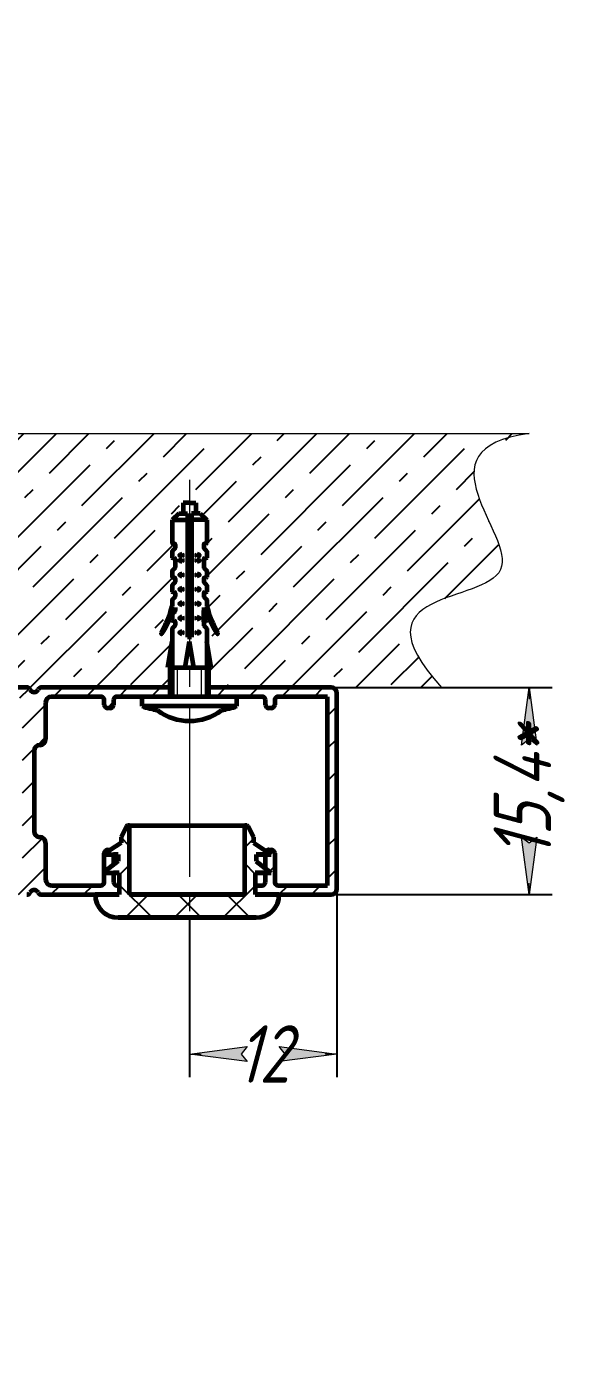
# Model space of a CAD drawing. Header units: millimetres. Extents: x 0 to 841, y 0 to 594.
# Drawn here: x 497.3 to 544.1, y 0 to 116.6 of the extents above; entities that cross this region are included whole.
import ezdxf

# ---------------------------------------------------------------- set-up
doc = ezdxf.new("R2010")
doc.units = ezdxf.units.MM
for name, pattern in [('K5LT_AXLED', [19.5, 15, -1.5, 1.5, -1.5]), ('K5LT_BASIC', [0]), ('K5LT_THIN', [0])]:
    doc.linetypes.add(name, pattern=pattern)
doc.layers.add('Системный слой', color=7, linetype='Continuous')
doc.layers.add('Системный слой (1)', color=7, linetype='Continuous', true_color=0x909090)
doc.styles.add('KDIMTEXTSTYLE', font='GOST_AU.SHX', dxfattribs={"width": 0.96, "oblique": 15, "height": 5})
doc.dimstyles.new('KDIMSTYLE (1.00)', dxfattribs={"dimtxt": 5, "dimasz": 1, "dimexe": 2, "dimexo": 0, "dimgap": 1, "dimtad": 1, "dimtxsty": 'KDIMTEXTSTYLE', "dimsah": 1, "dimcen": 0, "dimdle": 1, "dimadec": 0, "dimazin": 0, "dimtfac": 0.667, "dimtmove": 0, "dimatfit": 3, "dimfxl": 1, "dimtvp": 1, "dimtolj": 1, "dimtzin": 0, "dimarcsym": 0})

# ---------------------------------------------------------------- blocks, each defined once
blk = doc.blocks.new('KDIMARROW_01')
at = {"layer": 'Системный слой'}
blk.add_hatch(color=0, dxfattribs=at).paths.add_polyline_path([(0, 0), (-5, 0.66), (-4.5, 0), (-5, -0.66)])
at = {"layer": 'Системный слой', "color": 0, "linetype": 'K5LT_THIN', "lineweight": 18}
for p, q in [((-4.5, 0), (-5, 0.66)), ((-5, 0.66), (0, 0)), ((0, 0), (-5, -0.66)), ((-5, -0.66), (-4.5, 0))]:
    blk.add_line(p, q, dxfattribs=at)
at = {"layer": 'Системный слой (1)', "color": 0, "linetype": 'K5LT_THIN', "lineweight": 18}
blk.add_line((0, 0), (-1, 0), dxfattribs=at)

msp = doc.modelspace()

# ---------------------------------------------------------------- hatches: boundary and pattern name
at = {"layer": 'Системный слой (1)'}
h = msp.add_hatch(dxfattribs=at)
h.set_pattern_fill('Бетон', angle=45, style=0, pattern_type=0)
h.set_pattern_definition([(45, (0, 0), (-2.828427, 2.828427), [11, -5]), (45, (9.1924, 9.1924), (-2.828427, 2.828427), [1, -15]), (45, (4.2426, 7.071), (-2.828427, 2.828427), [11, -5]), (45, (13.435, 16.2635), (-2.828427, 2.828427), [1, -15])])
h.paths.add_polyline_path([(498.5232, 59.1503), (509.7032, 59.1503), (509.7032, 60.8849), (509.5157, 60.8849), (509.8907, 63.1503), (509.8907, 64.2764), (509.9017, 64.303), (510.1313, 64.5325), (510.1532, 64.5855), (510.1532, 64.8545), (510.1313, 64.9075), (510.0782, 64.9295), (509.9282, 64.9295), (509.9017, 64.9405), (509.8907, 64.967), (509.8907, 65.4768), (509.0007, 63.835), (508.9724, 63.8154), (508.9385, 63.8216), (508.9189, 63.8499), (508.9234, 63.881), (509.8907, 66.22), (509.8907, 66.7825), (509.9017, 66.809), (510.1313, 67.0386), (510.1532, 67.0916), (510.1532, 67.3605), (510.1313, 67.4136), (510.0782, 67.4355), (509.9282, 67.4355), (509.9017, 67.4465), (509.8907, 67.473), (509.8907, 68.0355), (509.9017, 68.0621), (510.1313, 68.2916), (510.1532, 68.3446), (510.1532, 68.6136), (510.1313, 68.6666), (510.0782, 68.6886), (509.9282, 68.6886), (509.9017, 68.6996), (509.8907, 68.7261), (509.8907, 69.2886), (509.9017, 69.3151), (510.1313, 69.5446), (510.1532, 69.5977), (510.1532, 69.8666), (510.1532, 70.3168), (510.1313, 70.3698), (510.0782, 70.3918), (509.9282, 70.3918), (509.9017, 70.4028), (509.8907, 70.4293), (509.8907, 70.9918), (509.9017, 71.0183), (510.1313, 71.2478), (510.1532, 71.3009), (510.1532, 71.5698), (510.1313, 71.6228), (510.0782, 71.6448), (509.9282, 71.6448), (509.9017, 71.6558), (509.8907, 71.6823), (509.8907, 73.7073), (510.4532, 74.2698), (510.8282, 74.2698), (510.8282, 75.2073), (511.3907, 75.2073), (511.9532, 75.2073), (511.9532, 74.2698), (512.3282, 74.2698), (512.8907, 73.7073), (512.8907, 71.6823), (512.8798, 71.6558), (512.8532, 71.6448), (512.7032, 71.6448), (512.6502, 71.6228), (512.6282, 71.5698), (512.6282, 71.3009), (512.6502, 71.2478), (512.8798, 71.0183), (512.8907, 70.9918), (512.8907, 70.4293), (512.8798, 70.4028), (512.8532, 70.3918), (512.7032, 70.3918), (512.6502, 70.3698), (512.6282, 70.3168), (512.6282, 69.8666), (512.6282, 69.5977), (512.6502, 69.5446), (512.8798, 69.3151), (512.8907, 69.2886), (512.8907, 68.7261), (512.8798, 68.6996), (512.8532, 68.6886), (512.7032, 68.6886), (512.6502, 68.6666), (512.6282, 68.6136), (512.6282, 68.3446), (512.6502, 68.2916), (512.8798, 68.0621), (512.8907, 68.0355), (512.8907, 67.473), (512.8798, 67.4465), (512.8532, 67.4355), (512.7032, 67.4355), (512.6502, 67.4136), (512.6282, 67.3605), (512.6282, 67.0916), (512.6502, 67.0386), (512.8798, 66.809), (512.8907, 66.7825), (512.8907, 66.22), (513.8581, 63.881), (513.8618, 63.8468), (513.8402, 63.8199), (513.806, 63.8162), (513.7808, 63.835), (512.8907, 65.4768), (512.8907, 64.967), (512.8798, 64.9405), (512.8532, 64.9295), (512.7032, 64.9295), (512.6502, 64.9075), (512.6282, 64.8545), (512.6282, 64.5855), (512.6502, 64.5325), (512.8798, 64.303), (512.8907, 64.2764), (512.8907, 63.1503), (513.2657, 60.8849), (513.0782, 60.8849), (513.0782, 59.1503), (523.6907, 59.1503), (533.2927, 59.1503), (531.3585, 61.659), (530.5878, 63.7015), (531.0303, 65.3119), (532.7057, 66.5282), (533.8074, 66.9799), (534.3927, 67.1876), (534.7113, 67.2968), (534.9677, 67.384), (535.299, 67.4974), (535.7711, 67.6633), (536.4404, 67.919), (537.3279, 68.342), (538.2659, 69.1355), (538.4511, 69.4911), (538.5079, 69.6844), (538.5555, 70.1006), (538.4263, 71.0363), (537.8771, 72.552), (537.5087, 73.3744), (537.3038, 73.8218), (537.1622, 74.1334), (537.0057, 74.4847), (536.7971, 74.9732), (536.5221, 75.686), (536.2189, 76.7263), (536.131, 78.1902), (537.2535, 80.0193), (539.8382, 81.0439), (540.8947, 81.2231), (471.5907, 81.2231), (471.5907, 59.1503), (472.0907, 59.1503), (497.2583, 59.1503), (497.4704, 59.0625), (497.5293, 58.9789), (497.7564, 58.7736), (498.0622, 58.7889), (498.2521, 58.9789), (498.4225, 59.1329)])
h = msp.add_hatch(dxfattribs=at)
h.set_pattern_fill('Металл', angle=45, style=0, pattern_type=0)
h.set_pattern_definition([(45, (0, 0), (-1.4142136, 1.4142136), [])])
edge = h.paths.add_edge_path()
edge.add_line((497.8907, 53.6503), (498.0372, 54.0039))
edge.add_line((498.0372, 54.0039), (498.3907, 54.1503))
edge.add_line((498.3907, 54.1503), (498.7443, 54.2968))
edge.add_line((498.7443, 54.2968), (498.8907, 54.6503))
edge.add_line((498.8907, 54.6503), (498.8907, 57.8503))
edge.add_line((498.8907, 57.8503), (499.0372, 58.2039))
edge.add_line((499.0372, 58.2039), (499.3907, 58.3503))
edge.add_line((499.3907, 58.3503), (503.6907, 58.3503))
edge.add_line((503.6907, 58.3503), (503.9029, 58.2625))
edge.add_line((503.9029, 58.2625), (503.9907, 58.0503))
edge.add_line((503.9907, 58.0503), (503.9907, 57.6503))
edge.add_line((503.9907, 57.6503), (504.0786, 57.4382))
edge.add_line((504.0786, 57.4382), (504.2907, 57.3503))
edge.add_line((504.2907, 57.3503), (504.4907, 57.3503))
edge.add_line((504.4907, 57.3503), (504.7029, 57.4382))
edge.add_line((504.7029, 57.4382), (504.7907, 57.6503))
edge.add_line((504.7907, 57.6503), (504.7907, 58.0503))
edge.add_line((504.7907, 58.0503), (504.8786, 58.2625))
edge.add_line((504.8786, 58.2625), (505.0907, 58.3503))
edge.add_line((505.0907, 58.3503), (509.7032, 58.3503))
edge.add_line((509.7032, 58.3503), (509.7032, 59.1503))
edge.add_line((509.7032, 59.1503), (498.5232, 59.1503))
edge.add_line((498.5232, 59.1503), (498.3111, 59.0625))
edge.add_line((498.3111, 59.0625), (498.2521, 58.9789))
edge.add_line((498.2521, 58.9789), (498.0251, 58.7736))
edge.add_line((498.0251, 58.7736), (497.7193, 58.7889))
edge.add_line((497.7193, 58.7889), (497.5293, 58.9789))
edge.add_line((497.5293, 58.9789), (497.359, 59.1329))
edge.add_line((497.359, 59.1329), (497.2583, 59.1503))
edge.add_line((497.2583, 59.1503), (472.0907, 59.1503))
edge.add_line((472.0907, 59.1503), (471.7372, 59.0039))
edge.add_line((471.7372, 59.0039), (471.5907, 58.6503))
edge.add_line((471.5907, 58.6503), (471.5907, 56.8503))
edge.add_line((471.5907, 56.8503), (471.7372, 56.4968))
edge.add_line((471.7372, 56.4968), (472.0907, 56.3503))
edge.add_line((472.0907, 56.3503), (473.2907, 56.3503))
edge.add_line((473.2907, 56.3503), (473.5029, 56.4382))
edge.add_line((473.5029, 56.4382), (473.5907, 56.6503))
edge.add_line((473.5907, 56.6503), (473.5907, 56.8503))
edge.add_line((473.5907, 56.8503), (473.5029, 57.0625))
edge.add_line((473.5029, 57.0625), (473.2907, 57.1503))
edge.add_line((473.2907, 57.1503), (472.3907, 57.1503))
edge.add_line((472.3907, 57.1503), (472.3907, 58.3503))
edge.add_line((472.3907, 58.3503), (472.6907, 58.3503))
edge.add_line((472.6907, 58.3503), (477.4907, 58.3503))
edge.add_line((477.4907, 58.3503), (477.7907, 58.3503))
edge.add_line((477.7907, 58.3503), (477.7907, 57.1503))
edge.add_line((477.7907, 57.1503), (476.8907, 57.1503))
edge.add_line((476.8907, 57.1503), (476.6786, 57.0625))
edge.add_line((476.6786, 57.0625), (476.5907, 56.8503))
edge.add_line((476.5907, 56.8503), (476.5907, 56.6503))
edge.add_line((476.5907, 56.6503), (476.6786, 56.4382))
edge.add_line((476.6786, 56.4382), (476.8907, 56.3503))
edge.add_line((476.8907, 56.3503), (478.0907, 56.3503))
edge.add_line((478.0907, 56.3503), (478.4443, 56.4968))
edge.add_line((478.4443, 56.4968), (478.5907, 56.8503))
edge.add_line((478.5907, 56.8503), (478.5907, 58.3503))
edge.add_line((478.5907, 58.3503), (496.3907, 58.3503))
edge.add_line((496.3907, 58.3503), (496.7443, 58.2039))
edge.add_line((496.7443, 58.2039), (496.8907, 57.8503))
edge.add_line((496.8907, 57.8503), (496.8907, 42.4503))
edge.add_line((496.8907, 42.4503), (496.7443, 42.0968))
edge.add_line((496.7443, 42.0968), (496.3907, 41.9503))
edge.add_line((496.3907, 41.9503), (478.5907, 41.9503))
edge.add_line((478.5907, 41.9503), (478.5907, 43.4503))
edge.add_line((478.5907, 43.4503), (478.4443, 43.8039))
edge.add_line((478.4443, 43.8039), (478.0907, 43.9503))
edge.add_line((478.0907, 43.9503), (476.8907, 43.9503))
edge.add_line((476.8907, 43.9503), (476.6786, 43.8625))
edge.add_line((476.6786, 43.8625), (476.5907, 43.6503))
edge.add_line((476.5907, 43.6503), (476.5907, 43.4503))
edge.add_line((476.5907, 43.4503), (476.6786, 43.2382))
edge.add_line((476.6786, 43.2382), (476.8907, 43.1503))
edge.add_line((476.8907, 43.1503), (477.7907, 43.1503))
edge.add_line((477.7907, 43.1503), (477.7907, 41.9503))
edge.add_line((477.7907, 41.9503), (477.4907, 41.9503))
edge.add_line((477.4907, 41.9503), (472.6907, 41.9503))
edge.add_line((472.6907, 41.9503), (472.3907, 41.9503))
edge.add_line((472.3907, 41.9503), (472.3907, 43.1503))
edge.add_line((472.3907, 43.1503), (473.2907, 43.1503))
edge.add_line((473.2907, 43.1503), (473.5029, 43.2382))
edge.add_line((473.5029, 43.2382), (473.5907, 43.4503))
edge.add_line((473.5907, 43.4503), (473.5907, 43.6503))
edge.add_line((473.5907, 43.6503), (473.5029, 43.8625))
edge.add_line((473.5029, 43.8625), (473.2907, 43.9503))
edge.add_line((473.2907, 43.9503), (472.0907, 43.9503))
edge.add_line((472.0907, 43.9503), (471.7372, 43.8039))
edge.add_line((471.7372, 43.8039), (471.5907, 43.4503))
edge.add_line((471.5907, 43.4503), (471.5907, 41.6503))
edge.add_line((471.5907, 41.6503), (471.7372, 41.2968))
edge.add_line((471.7372, 41.2968), (472.0907, 41.1503))
edge.add_line((472.0907, 41.1503), (497.2583, 41.1503))
edge.add_line((497.2583, 41.1503), (497.4704, 41.2382))
edge.add_line((497.4704, 41.2382), (497.5293, 41.3218))
edge.add_line((497.5293, 41.3218), (497.7564, 41.5271))
edge.add_line((497.7564, 41.5271), (498.0622, 41.5117))
edge.add_line((498.0622, 41.5117), (498.2521, 41.3218))
edge.add_line((498.2521, 41.3218), (498.4225, 41.1678))
edge.add_line((498.4225, 41.1678), (498.5232, 41.1503))
edge.add_line((498.5232, 41.1503), (503.1907, 41.1503))
edge.add_line((503.1907, 41.1503), (505.2907, 41.1503))
edge.add_line((505.2907, 41.1503), (505.2907, 41.9503))
edge.add_line((505.2907, 41.9503), (505.0907, 41.9503))
edge.add_line((505.0907, 41.9503), (504.8786, 42.0382))
edge.add_line((504.8786, 42.0382), (504.7907, 42.2503))
edge.add_line((504.7907, 42.2503), (504.7907, 43.0503))
edge.add_line((504.7907, 43.0503), (503.9907, 43.0503))
edge.add_line((503.9907, 43.0503), (503.9907, 42.2503))
edge.add_line((503.9907, 42.2503), (503.9029, 42.0382))
edge.add_line((503.9029, 42.0382), (503.6907, 41.9503))
edge.add_line((503.6907, 41.9503), (499.3907, 41.9503))
edge.add_line((499.3907, 41.9503), (499.0372, 42.0968))
edge.add_line((499.0372, 42.0968), (498.8907, 42.4503))
edge.add_line((498.8907, 42.4503), (498.8907, 45.6503))
edge.add_line((498.8907, 45.6503), (498.7443, 46.0039))
edge.add_line((498.7443, 46.0039), (498.3907, 46.1503))
edge.add_line((498.3907, 46.1503), (498.0372, 46.2968))
edge.add_line((498.0372, 46.2968), (497.8907, 46.6503))
edge.add_line((497.8907, 46.6503), (497.8907, 53.6503))
edge = h.paths.add_edge_path()
edge.add_line((518.7907, 58.0503), (518.8786, 58.2625))
edge.add_line((518.8786, 58.2625), (519.0907, 58.3503))
edge.add_line((519.0907, 58.3503), (523.3907, 58.3503))
edge.add_line((523.3907, 58.3503), (523.3907, 41.9503))
edge.add_line((523.3907, 41.9503), (519.0907, 41.9503))
edge.add_line((519.0907, 41.9503), (518.8786, 42.0382))
edge.add_line((518.8786, 42.0382), (518.7907, 42.2503))
edge.add_line((518.7907, 42.2503), (518.7907, 44.7503))
edge.add_line((518.7907, 44.7503), (518.7029, 44.9625))
edge.add_line((518.7029, 44.9625), (518.4907, 45.0503))
edge.add_line((518.4907, 45.0503), (518.2907, 45.0503))
edge.add_line((518.2907, 45.0503), (518.0786, 44.9625))
edge.add_line((518.0786, 44.9625), (518.0527, 44.9329))
edge.add_line((518.0527, 44.9329), (518.4907, 44.6503))
edge.add_line((518.4907, 44.6503), (517.9907, 44.6503))
edge.add_line((517.9907, 44.6503), (517.9907, 43.4349))
edge.add_line((517.9907, 43.4349), (518.4907, 43.0503))
edge.add_line((518.4907, 43.0503), (517.9907, 43.0503))
edge.add_line((517.9907, 43.0503), (517.9907, 42.2503))
edge.add_line((517.9907, 42.2503), (517.9029, 42.0382))
edge.add_line((517.9029, 42.0382), (517.6907, 41.9503))
edge.add_line((517.6907, 41.9503), (517.0907, 41.9503))
edge.add_line((517.0907, 41.9503), (517.0907, 41.1503))
edge.add_line((517.0907, 41.1503), (519.1907, 41.1503))
edge.add_line((519.1907, 41.1503), (523.6907, 41.1503))
edge.add_line((523.6907, 41.1503), (524.0443, 41.2968))
edge.add_line((524.0443, 41.2968), (524.1907, 41.6503))
edge.add_line((524.1907, 41.6503), (524.1907, 58.6503))
edge.add_line((524.1907, 58.6503), (524.0443, 59.0039))
edge.add_line((524.0443, 59.0039), (523.6907, 59.1503))
edge.add_line((523.6907, 59.1503), (513.0782, 59.1503))
edge.add_line((513.0782, 59.1503), (513.0782, 58.3503))
edge.add_line((513.0782, 58.3503), (517.6907, 58.3503))
edge.add_line((517.6907, 58.3503), (517.9029, 58.2625))
edge.add_line((517.9029, 58.2625), (517.9907, 58.0503))
edge.add_line((517.9907, 58.0503), (517.9907, 57.6503))
edge.add_line((517.9907, 57.6503), (518.0786, 57.4382))
edge.add_line((518.0786, 57.4382), (518.2907, 57.3503))
edge.add_line((518.2907, 57.3503), (518.4907, 57.3503))
edge.add_line((518.4907, 57.3503), (518.7029, 57.4382))
edge.add_line((518.7029, 57.4382), (518.7907, 57.6503))
edge.add_line((518.7907, 57.6503), (518.7907, 58.0503))
h = msp.add_hatch(dxfattribs=at)
h.set_pattern_fill('Неметалл', angle=45, style=0, pattern_type=0)
h.set_pattern_definition([(45, (0, 0), (-2.12132, 2.12132), []), (135, (0, 0), (-2.12132, -2.12132), [])])
edge = h.paths.add_edge_path()
edge.add_line((505.1907, 39.1503), (517.1907, 39.1503))
edge.add_line((517.1907, 39.1503), (518.605, 39.7361))
edge.add_line((518.605, 39.7361), (519.1523, 40.7601))
edge.add_line((519.1523, 40.7601), (519.1907, 41.1503))
edge.add_line((519.1907, 41.1503), (517.0907, 41.1503))
edge.add_line((517.0907, 41.1503), (517.0907, 43.0503))
edge.add_line((517.0907, 43.0503), (517.9907, 43.0503))
edge.add_line((517.9907, 43.0503), (518.4907, 43.0503))
edge.add_line((518.4907, 43.0503), (517.1907, 44.0503))
edge.add_line((517.1907, 44.0503), (517.1907, 44.6503))
edge.add_line((517.1907, 44.6503), (517.9907, 44.6503))
edge.add_line((517.9907, 44.6503), (518.4907, 44.6503))
edge.add_line((518.4907, 44.6503), (516.9407, 45.6503))
edge.add_line((516.9407, 45.6503), (516.9407, 46.1503))
edge.add_line((516.9407, 46.1503), (516.4684, 47.0951))
edge.add_line((516.4684, 47.0951), (516.4106, 47.1452))
edge.add_line((516.4106, 47.1452), (516.3789, 47.1503))
edge.add_line((516.3789, 47.1503), (516.1907, 47.1503))
edge.add_line((516.1907, 47.1503), (516.1907, 41.1503))
edge.add_line((516.1907, 41.1503), (506.1907, 41.1503))
edge.add_line((506.1907, 41.1503), (506.1907, 47.1503))
edge.add_line((506.1907, 47.1503), (506.0025, 47.1503))
edge.add_line((506.0025, 47.1503), (505.9318, 47.121))
edge.add_line((505.9318, 47.121), (505.9131, 47.0951))
edge.add_line((505.9131, 47.0951), (505.4407, 46.1503))
edge.add_line((505.4407, 46.1503), (505.4407, 45.6503))
edge.add_line((505.4407, 45.6503), (503.9907, 44.7148))
edge.add_line((503.9907, 44.7148), (503.9907, 44.6503))
edge.add_line((503.9907, 44.6503), (504.7907, 44.6503))
edge.add_line((504.7907, 44.6503), (505.1907, 44.6503))
edge.add_line((505.1907, 44.6503), (505.1907, 44.0503))
edge.add_line((505.1907, 44.0503), (503.9907, 43.1273))
edge.add_line((503.9907, 43.1273), (503.9907, 43.0503))
edge.add_line((503.9907, 43.0503), (504.7907, 43.0503))
edge.add_line((504.7907, 43.0503), (505.2907, 43.0503))
edge.add_line((505.2907, 43.0503), (505.2907, 41.1503))
edge.add_line((505.2907, 41.1503), (503.1907, 41.1503))
edge.add_line((503.1907, 41.1503), (503.2292, 40.7601))
edge.add_line((503.2292, 40.7601), (504.0796, 39.4874))
edge.add_line((504.0796, 39.4874), (505.1907, 39.1503))

# ---------------------------------------------------------------- linework, layer by layer
at = {"layer": 'Системный слой (1)', "color": 7, "linetype": 'K5LT_THIN', "lineweight": 18}
for p, q in [((471.5907, 81.2231), (540.8947, 81.2231)), ((510.3407, 58.3503), (510.3407, 60.8849)), ((512.4407, 58.3503), (512.4407, 60.8849)), ((523.6907, 59.1503), (533.2927, 59.1503))]:
    msp.add_line(p, q, dxfattribs=at)
at = {"layer": 'Системный слой (1)', "color": 30, "linetype": 'K5LT_AXLED', "lineweight": 18, "true_color": 0xff8000}
msp.add_line((511.3907, 77.2073), (511.3907, 37.2073), dxfattribs=at)
at = {"layer": 'Системный слой (1)', "color": 5, "linetype": 'K5LT_BASIC', "lineweight": 60, "true_color": 0x0000ff}
for p, q in [((511.3907, 75.2073), (510.8282, 75.2073)), ((510.8282, 75.2073), (510.8282, 74.2698)), ((511.3907, 75.2073), (511.9532, 75.2073)), ((511.9532, 75.2073), (511.9532, 74.2698)), ((510.4532, 74.2698), (509.8907, 73.7073)), ((509.8907, 73.7073), (509.8907, 71.6823)), ((509.8907, 73.7073), (511.2032, 73.7073)), ((510.4532, 74.2698), (511.2032, 74.2698)), ((511.2032, 74.2753), (511.2032, 63.5253)), ((511.3907, 73.5831), (511.2032, 73.5831)), ((511.3907, 73.5831), (511.5782, 73.5831)), ((511.5782, 74.2753), (511.5782, 63.5253)), ((512.3282, 74.2698), (511.5782, 74.2698)), ((512.8907, 73.7073), (511.5782, 73.7073)), ((512.3282, 74.2698), (512.8907, 73.7073)), ((512.8907, 73.7073), (512.8907, 71.6823)), ((510.1313, 71.2478), (509.9017, 71.0183)), ((510.0782, 71.6448), (509.9282, 71.6448)), ((510.1532, 71.5698), (510.1532, 71.3009)), ((512.6282, 71.5698), (512.6282, 71.3009)), ((512.6502, 71.2478), (512.8798, 71.0183)), ((512.7032, 71.6448), (512.8532, 71.6448)), ((509.8907, 70.9918), (509.8907, 70.4293)), ((510.0782, 70.3918), (509.9282, 70.3918)), ((510.1532, 70.3168), (510.1532, 69.8666)), ((510.7448, 70.7687), (510.5493, 70.671)), ((510.5493, 70.6039), (510.7448, 70.5062)), ((510.7448, 70.3185), (510.5493, 70.2208)), ((510.5493, 70.1537), (510.7448, 70.056)), ((512.0367, 70.7687), (512.2321, 70.671)), ((512.2321, 70.6039), (512.0367, 70.5062)), ((512.0367, 70.3185), (512.2321, 70.2208)), ((512.2321, 70.1537), (512.0367, 70.056)), ((512.6282, 70.3168), (512.6282, 69.8666)), ((512.7032, 70.3918), (512.8532, 70.3918)), ((512.8907, 70.9918), (512.8907, 70.4293)), ((509.8907, 69.2886), (509.8907, 68.7261)), ((510.1313, 69.5446), (509.9017, 69.3151)), ((510.1532, 69.8666), (510.1532, 69.5977)), ((510.7448, 69.0655), (510.5493, 68.9677)), ((510.5493, 68.9007), (510.7448, 68.803)), ((512.0367, 69.0655), (512.2321, 68.9677)), ((512.2321, 68.9007), (512.0367, 68.803)), ((512.6282, 69.8666), (512.6282, 69.5977)), ((512.6502, 69.5446), (512.8798, 69.3151)), ((512.8907, 69.2886), (512.8907, 68.7261)), ((509.8907, 68.0355), (509.8907, 67.473)), ((510.1313, 68.2916), (509.9017, 68.0621)), ((510.0782, 68.6886), (509.9282, 68.6886)), ((510.1532, 68.6136), (510.1532, 68.3446)), ((510.7448, 67.8124), (510.5493, 67.7147)), ((510.5493, 67.6476), (510.7448, 67.5499)), ((512.0367, 67.8124), (512.2321, 67.7147)), ((512.2321, 67.6476), (512.0367, 67.5499)), ((512.6282, 68.6136), (512.6282, 68.3446)), ((512.6502, 68.2916), (512.8798, 68.0621)), ((512.7032, 68.6886), (512.8532, 68.6886)), ((512.8907, 68.0355), (512.8907, 67.473)), ((509.8907, 66.7825), (509.8907, 66.22)), ((510.1313, 67.0386), (509.9017, 66.809)), ((510.0782, 67.4355), (509.9282, 67.4355)), ((510.1532, 67.3605), (510.1532, 67.0916)), ((510.7448, 66.5594), (510.5493, 66.4617)), ((512.0367, 66.5594), (512.2321, 66.4617)), ((512.6282, 67.3605), (512.6282, 67.0916)), ((512.6502, 67.0386), (512.8798, 66.809)), ((512.7032, 67.4355), (512.8532, 67.4355)), ((512.8907, 66.7825), (512.8907, 66.22)), ((509.8907, 65.4768), (509.8907, 64.967)), ((510.1313, 65.7855), (509.9449, 65.5991)), ((510.1532, 66.1075), (510.1532, 65.8386)), ((510.5493, 66.3946), (510.7448, 66.2969)), ((510.7448, 65.3064), (510.5493, 65.2086)), ((512.2321, 66.3946), (512.0367, 66.2969)), ((512.0367, 65.3064), (512.2321, 65.2086)), ((512.6282, 66.1075), (512.6282, 65.8386)), ((512.6282, 64.8545), (512.6282, 65.8386)), ((512.6502, 65.7855), (512.8407, 65.5951)), ((512.8907, 65.4817), (512.8907, 64.967)), ((509.8907, 64.2764), (509.8907, 60.8849)), ((510.1313, 64.5325), (509.9017, 64.303)), ((510.0782, 64.9295), (509.9282, 64.9295)), ((510.1532, 64.8545), (510.1532, 64.5855)), ((510.5493, 65.1416), (510.7448, 65.0439)), ((512.2321, 65.1416), (512.0367, 65.0439)), ((512.6282, 64.8545), (512.6282, 64.5855)), ((512.6502, 64.5325), (512.8798, 64.303)), ((512.7032, 64.9295), (512.8532, 64.9295)), ((512.8907, 64.2764), (512.8907, 60.8849)), ((509.5157, 60.8849), (509.8907, 63.1503)), ((510.7448, 64.0533), (510.5493, 63.9556)), ((510.5493, 63.8885), (510.7448, 63.7908)), ((511.0157, 60.8849), (511.3907, 63.1503)), ((511.5782, 63.5253), (511.2032, 63.5253)), ((511.7657, 60.8849), (511.3907, 63.1503)), ((512.0367, 64.0533), (512.2321, 63.9556)), ((512.2321, 63.8885), (512.0367, 63.7908)), ((513.2657, 60.8849), (512.8907, 63.1503)), ((509.5157, 60.8849), (513.2657, 60.8849)), ((509.7032, 58.3503), (509.7032, 60.8849)), ((509.8907, 60.8849), (509.8908, 58.3503)), ((512.8907, 60.8849), (512.8895, 58.3503)), ((513.0782, 58.3503), (513.0782, 60.8849)), ((497.2583, 59.1503), (472.0907, 59.1503)), ((509.7032, 59.1503), (498.5232, 59.1503)), ((503.6907, 58.3503), (499.3907, 58.3503)), ((517.6907, 58.3503), (505.0907, 58.3503)), ((507.2657, 57.5253), (507.2657, 58.3503)), ((523.6907, 59.1503), (513.0782, 59.1503)), ((515.5157, 57.5253), (515.5157, 58.3503)), ((523.3907, 58.3503), (519.0907, 58.3503)), ((523.3907, 41.9503), (523.3907, 58.3503)), ((524.1907, 41.6503), (524.1907, 58.6503)), ((498.8907, 57.8503), (498.8907, 54.6503)), ((503.9907, 57.6503), (503.9907, 58.0503)), ((504.4907, 57.3503), (504.2907, 57.3503)), ((504.7907, 58.0503), (504.7907, 57.6503)), ((515.5157, 57.5253), (507.2657, 57.5253)), ((517.9907, 57.6503), (517.9907, 58.0503)), ((518.4907, 57.3503), (518.2907, 57.3503)), ((518.7907, 58.0503), (518.7907, 57.6503)), ((497.8907, 53.6503), (497.8907, 46.6503)), ((505.9131, 47.0951), (505.4407, 46.1503)), ((506.1907, 47.1503), (506.0025, 47.1503)), ((506.1907, 47.1503), (516.1907, 47.1503)), ((506.1907, 41.1503), (506.1907, 47.1503)), ((516.1907, 41.1503), (516.1907, 47.1503)), ((516.3789, 47.1503), (516.1907, 47.1503)), ((516.4684, 47.0951), (516.9407, 46.1503)), ((498.8907, 45.6503), (498.8907, 42.4503)), ((505.4407, 45.6503), (503.8907, 44.6503)), ((505.4407, 46.1503), (505.4407, 45.6503)), ((516.9407, 46.1503), (516.9407, 45.6503)), ((516.9407, 45.6503), (518.4907, 44.6503)), ((503.8907, 44.6503), (505.1907, 44.6503)), ((503.9907, 44.6503), (503.8907, 44.6503)), ((503.9907, 44.6503), (503.8907, 44.6503)), ((503.9907, 44.6503), (503.8907, 44.6503)), ((503.9907, 42.2503), (503.9907, 44.7503)), ((504.2907, 45.0503), (504.4907, 45.0503)), ((504.7907, 44.6503), (504.7907, 43.7426)), ((505.1907, 44.6503), (504.7907, 44.6503)), ((505.1907, 44.6503), (504.7907, 44.6503)), ((505.1907, 44.6503), (504.7907, 44.6503)), ((505.1907, 44.6503), (505.1907, 44.0503)), ((517.1907, 44.6503), (517.1907, 44.0503)), ((517.1907, 44.6503), (518.4907, 44.6503)), ((517.9907, 44.6503), (517.1907, 44.6503)), ((517.9907, 44.6503), (517.1907, 44.6503)), ((517.9907, 44.6503), (517.1907, 44.6503)), ((517.9907, 43.4349), (517.9907, 44.6503)), ((518.2907, 45.0503), (518.4907, 45.0503)), ((518.7907, 44.7503), (518.7907, 42.2503)), ((505.1907, 44.0503), (503.8907, 43.0503)), ((517.1907, 44.0503), (518.4907, 43.0503)), ((503.8907, 43.0503), (505.2907, 43.0503)), ((503.9907, 43.0503), (503.8907, 43.0503)), ((503.9907, 43.0503), (503.8907, 43.0503)), ((503.9907, 43.0503), (503.8907, 43.0503)), ((505.2907, 43.0503), (504.7907, 43.0503)), ((505.2907, 43.0503), (504.7907, 43.0503)), ((505.2907, 43.0503), (504.7907, 43.0503)), ((504.7907, 43.0503), (504.7907, 42.2503)), ((505.2907, 43.0503), (505.2907, 41.1503)), ((517.0907, 43.0503), (517.0907, 41.1503)), ((517.0907, 43.0503), (518.4907, 43.0503)), ((517.9907, 43.0503), (517.0907, 43.0503)), ((517.9907, 43.0503), (517.0907, 43.0503)), ((517.9907, 43.0503), (517.0907, 43.0503)), ((517.9907, 42.2503), (517.9907, 43.0503)), ((498.5232, 41.1503), (505.2907, 41.1503)), ((499.3907, 41.9503), (503.6907, 41.9503)), ((505.2907, 41.1503), (503.1907, 41.1503)), ((505.0907, 41.9503), (505.2907, 41.9503)), ((516.1907, 41.1503), (506.1907, 41.1503)), ((506.1907, 41.1503), (516.1907, 41.1503)), ((517.0907, 41.9503), (517.6907, 41.9503)), ((519.1907, 41.1503), (517.0907, 41.1503)), ((517.0907, 41.1503), (523.6907, 41.1503)), ((519.0907, 41.9503), (523.3907, 41.9503)), ((517.1907, 39.1503), (505.1907, 39.1503)), ((517.1907, 39.1503), (505.1907, 39.1503)), ((517.1907, 39.1503), (505.1907, 39.1503)), ((505.1907, 39.1503), (517.1907, 39.1503))]:
    msp.add_line(p, q, dxfattribs=at)
for centre, radius, start, end in [((509.9282, 71.6823), 0.0375, 180, 270), ((510.0782, 71.5698), 0.075, 0, 90), ((510.0782, 71.3009), 0.075, 315, 0), ((512.7032, 71.5698), 0.075, 90, 180), ((512.7032, 71.3009), 0.075, 180, 225), ((512.8532, 71.6823), 0.0375, 270, 0), ((509.9282, 70.9918), 0.0375, 135, 180), ((509.9282, 70.4293), 0.0375, 180, 270), ((510.0782, 70.3168), 0.075, 0, 90), ((510.5661, 70.6374), 0.0375, 116.565051, 243.434949), ((510.5661, 70.1872), 0.0375, 116.565051, 243.434949), ((510.5174, 70.6374), 0.2625, 330, 30), ((510.5174, 70.1872), 0.2625, 330, 30), ((512.2641, 70.6374), 0.2625, 150, 210), ((512.2641, 70.1872), 0.2625, 150, 210), ((512.2154, 70.6374), 0.0375, 296.565051, 63.434949), ((512.2154, 70.1872), 0.0375, 296.565051, 63.434949), ((512.7032, 70.3168), 0.075, 90, 180), ((512.8532, 70.4293), 0.0375, 270, 0), ((512.8532, 70.9918), 0.0375, 0, 45), ((509.9282, 69.2886), 0.0375, 135, 180), ((510.0782, 69.5977), 0.075, 315, 0), ((510.5661, 68.9342), 0.0375, 116.565051, 243.434949), ((510.5174, 68.9342), 0.2625, 330, 30), ((512.2641, 68.9342), 0.2625, 150, 210), ((512.2154, 68.9342), 0.0375, 296.565051, 63.434949), ((512.7032, 69.5977), 0.075, 180, 225), ((512.8532, 69.2886), 0.0375, 0, 45), ((509.9282, 68.7261), 0.0375, 180, 270), ((509.9282, 68.0355), 0.0375, 135, 180), ((510.0782, 68.6136), 0.075, 0, 90), ((510.0782, 68.3446), 0.075, 315, 0), ((510.5661, 67.6812), 0.0375, 116.565051, 243.434949), ((510.5174, 67.6812), 0.2625, 330, 30), ((512.2641, 67.6812), 0.2625, 150, 210), ((512.2154, 67.6812), 0.0375, 296.565051, 63.434949), ((512.7032, 68.6136), 0.075, 90, 180), ((512.7032, 68.3446), 0.075, 180, 225), ((512.8532, 68.7261), 0.0375, 270, 0), ((512.8532, 68.0355), 0.0375, 0, 45), ((509.9282, 67.473), 0.0375, 180, 270), ((509.9282, 66.7825), 0.0375, 135, 180), ((510.0782, 67.3605), 0.075, 0, 90), ((510.0782, 67.0916), 0.075, 315, 0), ((510.5661, 66.4281), 0.0375, 116.565051, 243.434949), ((510.5174, 66.4281), 0.2625, 330, 30), ((512.2641, 66.4281), 0.2625, 150, 210), ((512.2154, 66.4281), 0.0375, 296.565051, 63.434949), ((512.7032, 67.3605), 0.075, 90, 180), ((512.7032, 67.0916), 0.075, 180, 225), ((512.8532, 67.473), 0.0375, 270, 0), ((512.8532, 66.7825), 0.0375, 0, 45), ((498.6977, 69.4797), 11.6581, 331.298926, 343.76328), ((498.5222, 70.578), 12.4606, 327.238461, 338.975193), ((510.0782, 65.8386), 0.075, 315, 0), ((510.5174, 65.1751), 0.2625, 330, 30), ((512.2641, 65.1751), 0.2625, 150, 210), ((524.2593, 70.578), 12.4606, 201.024807, 212.761539), ((512.7032, 65.8386), 0.075, 180, 225), ((524.0838, 69.4797), 11.6581, 196.23672, 208.701074), ((509.9282, 64.967), 0.0375, 180, 270), ((509.9282, 64.2764), 0.0375, 135, 180), ((510.0782, 64.8545), 0.075, 0, 90), ((510.0782, 64.5855), 0.075, 315, 0), ((510.5661, 65.1751), 0.0375, 116.565051, 243.434949), ((512.2154, 65.1751), 0.0375, 296.565051, 63.434949), ((512.7032, 64.8545), 0.075, 90, 180), ((512.7032, 64.5855), 0.075, 180, 225), ((512.8532, 64.967), 0.0375, 270, 0), ((512.8532, 64.2764), 0.0375, 0, 45), ((508.9629, 63.8594), 0.045, 151.298926, 327.238461), ((510.5661, 63.9221), 0.0375, 116.565051, 243.434949), ((510.5174, 63.9221), 0.2625, 330, 30), ((512.2641, 63.9221), 0.2625, 150, 210), ((512.2154, 63.9221), 0.0375, 296.565051, 63.434949), ((513.8186, 63.8594), 0.045, 212.761539, 28.701074), ((497.2583, 58.8503), 0.3, 25.376934, 90), ((497.8907, 59.1503), 0.4, 205.376934, 334.623066), ((498.5232, 58.8503), 0.3, 90, 154.623066), ((499.3907, 57.8503), 0.5, 90, 180), ((503.6907, 58.0503), 0.3, 0, 90), ((505.0907, 58.0503), 0.3, 90, 180), ((517.6907, 58.0503), 0.3, 0, 90), ((519.0907, 58.0503), 0.3, 90, 180), ((523.6907, 58.6503), 0.5, 0, 90), ((504.2907, 57.6503), 0.3, 180, 270), ((504.4907, 57.6503), 0.3, 270, 0), ((511.3907, 70.5522), 13.6643, 252.429403, 258.282675), ((511.3907, 60.8864), 4.6361, 233.232521, 306.767479), ((511.3907, 70.5522), 13.6643, 281.717325, 287.570597), ((518.2907, 57.6503), 0.3, 180, 270), ((518.4907, 57.6503), 0.3, 270, 0), ((498.3907, 53.6503), 0.5, 90, 180), ((498.3907, 54.6503), 0.5, 270, 0), ((498.3907, 46.6503), 0.5, 180, 270), ((506.0025, 47.0503), 0.1, 90, 153.434949), ((516.3789, 47.0503), 0.1, 26.565051, 90), ((498.3907, 45.6503), 0.5, 0, 90), ((504.2907, 44.7503), 0.3, 90, 180), ((504.4907, 44.7503), 0.3, 86.357199, 90), ((518.2907, 44.7503), 0.3, 90, 142.507104), ((518.4907, 44.7503), 0.3, 0, 90), ((499.3907, 42.4503), 0.5, 180, 270), ((503.6907, 42.2503), 0.3, 270, 0), ((505.0907, 42.2503), 0.3, 180, 270), ((517.6907, 42.2503), 0.3, 270, 0), ((519.0907, 42.2503), 0.3, 180, 270), ((497.2583, 41.4503), 0.3, 270, 334.623066), ((497.8907, 41.1503), 0.4, 25.376934, 154.623066), ((498.5232, 41.4503), 0.3, 205.376934, 270), ((505.1907, 41.1503), 2, 180, 270), ((505.1907, 41.1503), 2, 180, 270), ((505.1907, 41.1503), 2, 180, 270), ((517.1907, 41.1503), 2, 270, 0), ((517.1907, 41.1503), 2, 270, 0), ((517.1907, 41.1503), 2, 270, 0), ((523.6907, 41.6503), 0.5, 270, 0), ((505.1907, 41.1503), 2, 191.250332, 270), ((517.1907, 41.1503), 2, 270, 348.749668)]:
    msp.add_arc(centre, radius, start, end, dxfattribs=at)
at = {"layer": 'Системный слой (1)', "color": 7, "linetype": 'K5LT_THIN', "lineweight": 18}
msp.add_open_spline([(540.8947, 81.2231), (530.972, 79.8877), (548.6128, 64.8913), (525.4034, 67.8021), (533.2927, 59.1503)], degree=3, knots=[0, 0, 0, 0, 1.98989178, 4, 4, 4, 4], dxfattribs=at)

# ---------------------------------------------------------------- dimensions: what is measured, and where the dimension line sits
at = {"layer": 'Системный слой (1)', "color": 7}
msp.add_linear_dim(base=(540.8947, 59.1503), p1=(520.3907, 41.1503), p2=(523.6907, 59.1503), angle=90, location=(540.8947, 50.1503), text='\\H5.0;\\W0.965;\\Q15;\\H5.0;\\W0.965;\\Q15;\\Q15;15,4\\H5.0;\\W0.965;\\Q15;\\Q15;*', dimstyle='KDIMSTYLE (1.00)', override={"dimexo": 0, "dimblk1": 'KDIMARROW_01', "dimblk2": 'KDIMARROW_01', "dimse1": 0, "dimse2": 0, "dimclrt": 7, "dimtolj": 1}, dxfattribs=at).render()
msp.add_linear_dim(base=(524.1907, 27.3006), p1=(511.3907, 39.2073), p2=(524.1907, 41.6503), location=(517.7907, 27.3006), text='\\H5.0;\\W0.965;\\Q15;\\H5.0;\\W0.965;\\Q15;\\Q15;12', dimstyle='KDIMSTYLE (1.00)', override={"dimexo": 0, "dimblk1": 'KDIMARROW_01', "dimblk2": 'KDIMARROW_01', "dimse1": 0, "dimse2": 0, "dimclrt": 7, "dimtolj": 1}, dxfattribs=at).render()

doc.saveas('drawing.dxf')
